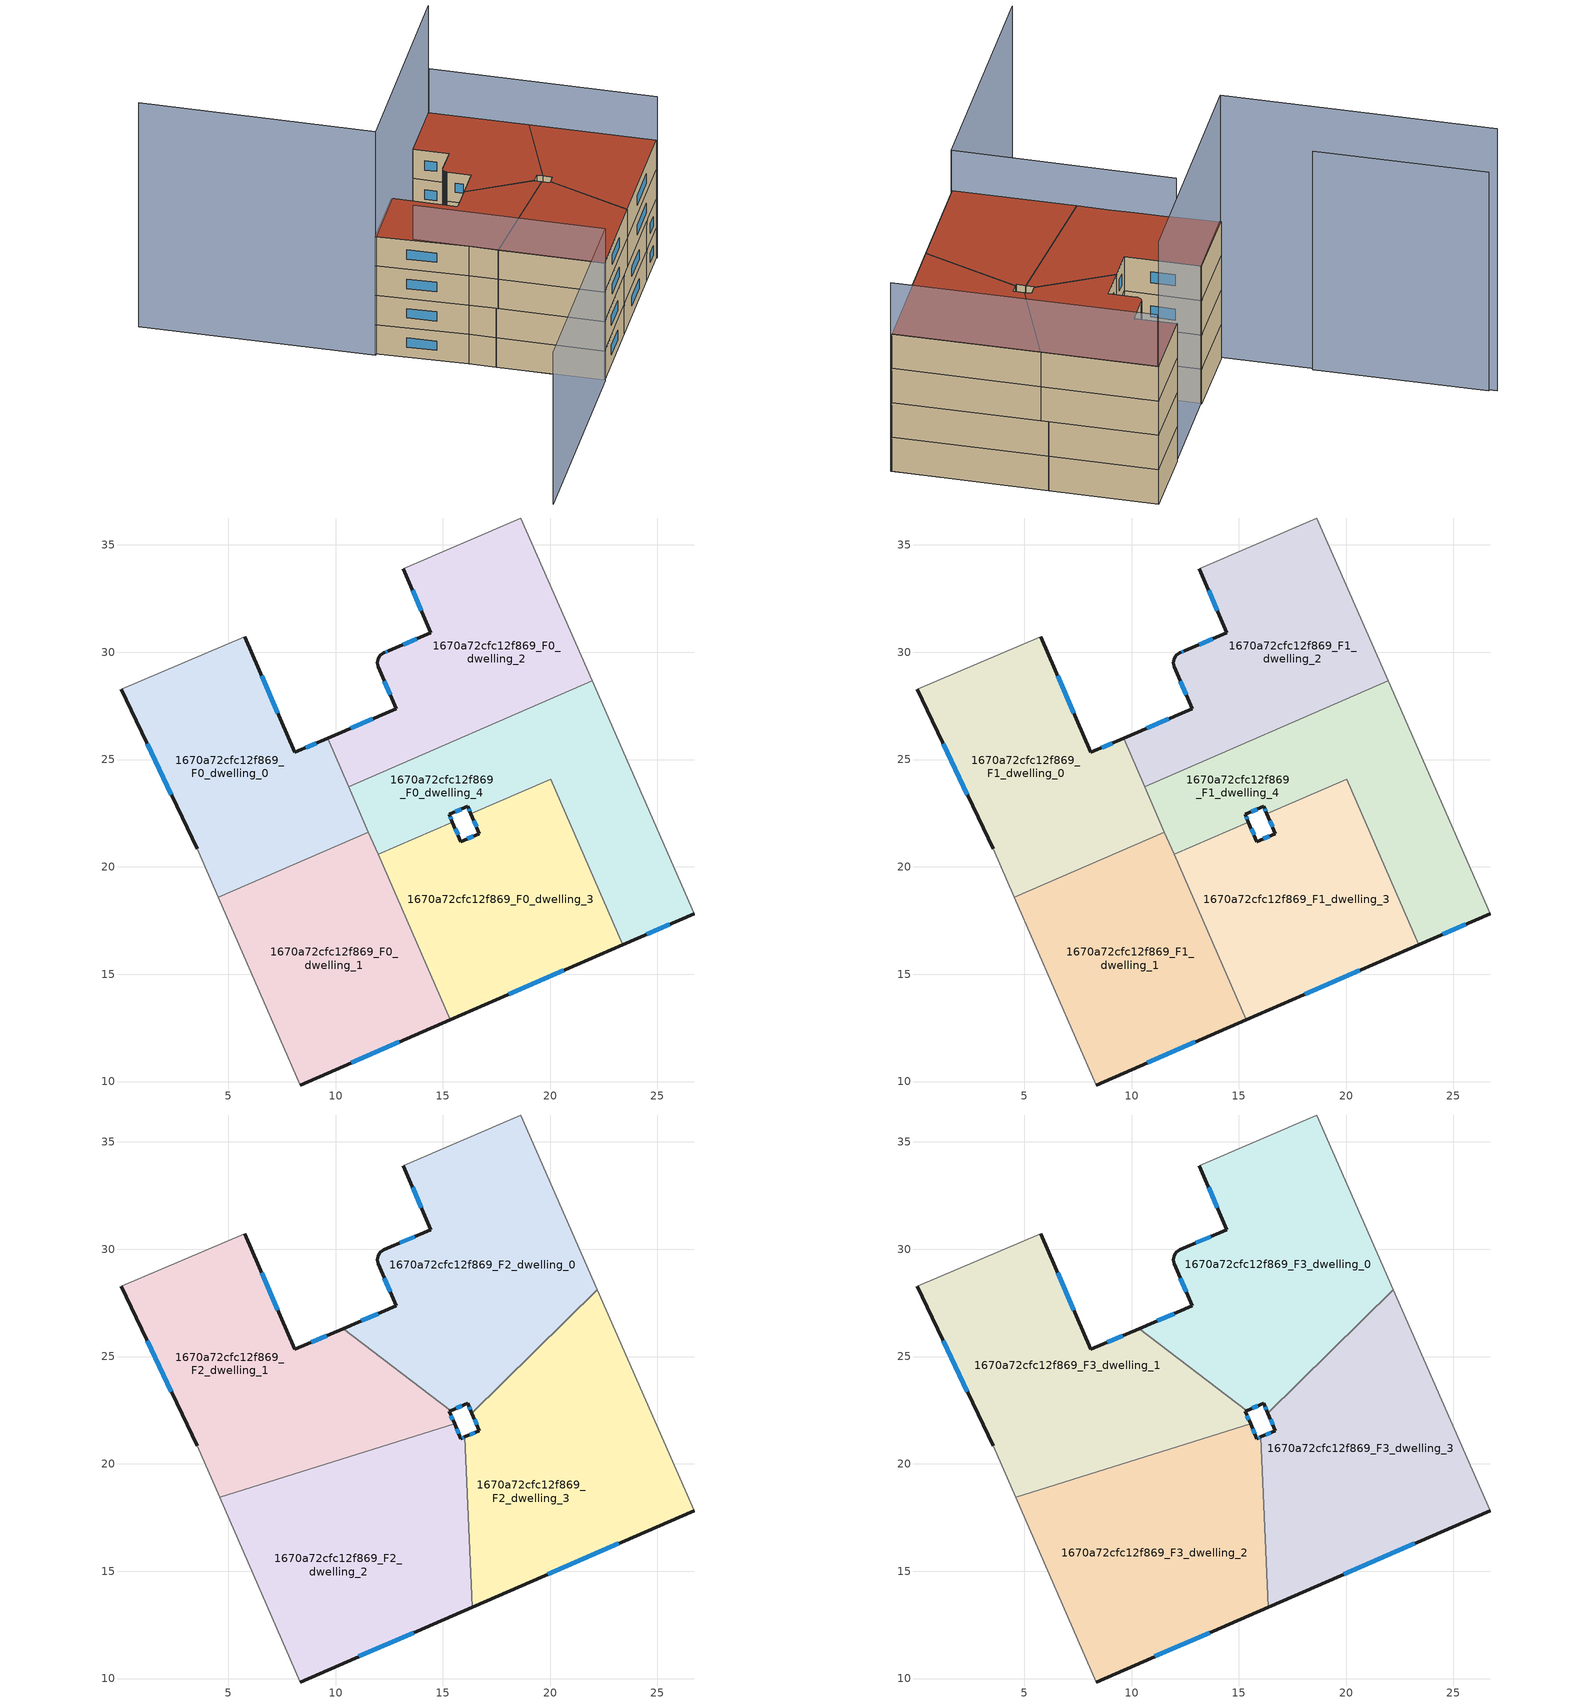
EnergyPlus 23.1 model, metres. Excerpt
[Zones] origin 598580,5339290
1670a72cfc12f869_F0_dwelling_0
 floor ground (EU_floor_Construction): 9.63,25.99 11.53,21.62 4.54,18.58 3.56,20.83 0.02,28.27 5.78,30.73 8.09,25.33 z0
 wall outside (EU_wall_Construction): 0.02,28.27 3.56,20.83 / 9.63,25.99 8.09,25.33 5.78,30.73 z0:3
 wall to 1670a72cfc12f869_F0_dwelling_1 (EU_wall_Construction): 4.54,18.58 11.53,21.62 z0:3
 wall adiabatic (EU_wall_Construction): 3.56,20.83 4.54,18.58 / 5.78,30.73 0.02,28.27 z0:3
 wall to 1670a72cfc12f869_F0_dwelling_2 (EU_wall_Construction): 10.61,23.74 9.63,25.99 z0:3
 wall to 1670a72cfc12f869_F0_dwelling_4 (EU_wall_Construction): 11.53,21.62 10.61,23.74 z0:3
 window (EU_Window_Construction): 1.23,25.74 2.36,23.36 / 7.3,27.17 6.56,28.89 / 9.11,25.77 8.61,25.55 z1.02:1.98
1670a72cfc12f869_F0_dwelling_1
 floor ground (EU_floor_Construction): 11.53,21.62 15.34,12.88 8.35,9.84 4.54,18.58 z0
 wall outside (EU_wall_Construction): 8.35,9.84 15.34,12.88 z0:3
 wall adiabatic (EU_wall_Construction): 4.54,18.58 8.35,9.84 z0:3
 wall to 1670a72cfc12f869_F0_dwelling_3 (EU_wall_Construction): 15.34,12.88 11.98,20.58 z0:3
 wall to 1670a72cfc12f869_F0_dwelling_4 (EU_wall_Construction): 11.98,20.58 11.53,21.62 z0:3
 window (EU_Window_Construction): 10.73,10.87 12.96,11.84 z1.02:1.98
1670a72cfc12f869_F0_dwelling_2
 floor ground (EU_floor_Construction): 18.63,36.25 21.95,28.67 10.61,23.74 9.63,25.99 12.82,27.36 11.99,29.32 11.96,29.41 11.95,29.51 11.96,29.61 11.98,29.7 12.03,29.79 12.09,29.86 12.17,29.92 12.25,29.97 12.48,30.07 14.44,30.91 13.15,33.9 z0
 wall outside (EU_wall_Construction): 13.15,33.9 14.44,30.91 12.48,30.07 12.25,29.97 12.17,29.92 12.09,29.86 12.03,29.79 11.98,29.7 11.96,29.61 11.95,29.51 11.96,29.41 11.99,29.32 12.82,27.36 9.63,25.99 z0:3
 wall adiabatic (EU_wall_Construction): 21.95,28.67 18.63,36.25 13.15,33.9 z0:3
 wall to 1670a72cfc12f869_F0_dwelling_4 (EU_wall_Construction): 10.61,23.74 21.95,28.67 z0:3
 window (EU_Window_Construction): 12.27,28.65 12.54,28.03 / 12.41,30.04 12.33,30.01 / 13.78,30.62 13.15,30.36 / 13.59,32.88 14,31.93 / 11.74,26.9 10.72,26.46 z1.02:1.98
1670a72cfc12f869_F0_dwelling_3
 floor ground (EU_floor_Construction): 20.02,24.08 23.37,16.37 15.34,12.88 11.98,20.58 15.45,22.09 15.84,21.18 16.7,21.55 16.31,22.46 z0
 wall outside (EU_wall_Construction): 16.31,22.46 16.7,21.55 15.84,21.18 15.45,22.09 / 15.34,12.88 23.37,16.37 z0:3
 wall to 1670a72cfc12f869_F0_dwelling_4 (EU_wall_Construction): 15.45,22.09 11.98,20.58 / 23.37,16.37 20.02,24.08 16.31,22.46 z0:3
 window (EU_Window_Construction): 15.71,21.49 15.58,21.78 / 16.41,21.42 16.14,21.3 / 16.44,22.15 16.57,21.86 / 18.07,14.07 20.64,15.18 z1.02:1.98
1670a72cfc12f869_F0_dwelling_4
 floor ground (EU_floor_Construction): 21.95,28.67 26.71,17.83 23.37,16.37 20.02,24.08 16.31,22.46 16.15,22.82 15.29,22.45 15.45,22.09 11.98,20.58 10.61,23.74 z0
 wall outside (EU_wall_Construction): 15.45,22.09 15.29,22.45 16.15,22.82 16.31,22.46 / 23.37,16.37 26.71,17.83 z0:3
 wall adiabatic (EU_wall_Construction): 26.71,17.83 21.95,28.67 z0:3
 window (EU_Window_Construction): 16.21,22.7 16.26,22.58 / 15.58,22.57 15.86,22.69 / 15.39,22.21 15.34,22.32 / 24.51,16.87 25.57,17.33 z1.02:1.98
1670a72cfc12f869_F1_dwelling_0
 floor to 1670a72cfc12f869_F0_dwelling_0 (EU_floor_Construction): 9.63,25.99 11.53,21.62 4.54,18.58 3.56,20.83 0.02,28.27 5.78,30.73 8.09,25.33 z3
 wall outside (EU_wall_Construction): 0.02,28.27 3.56,20.83 / 9.63,25.99 8.09,25.33 5.78,30.73 z3:6
 wall to 1670a72cfc12f869_F1_dwelling_1 (EU_wall_Construction): 4.54,18.58 11.53,21.62 z3:6
 wall adiabatic (EU_wall_Construction): 3.56,20.83 4.54,18.58 / 5.78,30.73 0.02,28.27 z3:6
 wall to 1670a72cfc12f869_F1_dwelling_2 (EU_wall_Construction): 10.61,23.74 9.63,25.99 z3:6
 wall to 1670a72cfc12f869_F1_dwelling_4 (EU_wall_Construction): 11.53,21.62 10.61,23.74 z3:6
 window (EU_Window_Construction): 1.23,25.74 2.36,23.36 / 7.3,27.17 6.56,28.89 / 9.11,25.77 8.61,25.55 z4.02:4.98
1670a72cfc12f869_F1_dwelling_1
 floor to 1670a72cfc12f869_F0_dwelling_1 (EU_floor_Construction): 11.53,21.62 15.34,12.88 8.35,9.84 4.54,18.58 z3
 wall outside (EU_wall_Construction): 8.35,9.84 15.34,12.88 z3:6
 wall adiabatic (EU_wall_Construction): 4.54,18.58 8.35,9.84 z3:6
 wall to 1670a72cfc12f869_F1_dwelling_3 (EU_wall_Construction): 15.34,12.88 11.98,20.58 z3:6
 wall to 1670a72cfc12f869_F1_dwelling_4 (EU_wall_Construction): 11.98,20.58 11.53,21.62 z3:6
 window (EU_Window_Construction): 10.73,10.87 12.96,11.84 z4.02:4.98
1670a72cfc12f869_F1_dwelling_2
 floor to 1670a72cfc12f869_F0_dwelling_2 (EU_floor_Construction): 18.63,36.25 21.95,28.67 10.61,23.74 9.63,25.99 12.82,27.36 11.99,29.32 11.96,29.41 11.95,29.51 11.96,29.61 11.98,29.7 12.03,29.79 12.09,29.86 12.17,29.92 12.25,29.97 12.48,30.07 14.44,30.91 13.15,33.9 z3
 wall outside (EU_wall_Construction): 13.15,33.9 14.44,30.91 12.48,30.07 12.25,29.97 12.17,29.92 12.09,29.86 12.03,29.79 11.98,29.7 11.96,29.61 11.95,29.51 11.96,29.41 11.99,29.32 12.82,27.36 9.63,25.99 z3:6
 wall adiabatic (EU_wall_Construction): 21.95,28.67 18.63,36.25 13.15,33.9 z3:6
 wall to 1670a72cfc12f869_F1_dwelling_4 (EU_wall_Construction): 10.61,23.74 21.95,28.67 z3:6
 window (EU_Window_Construction): 12.27,28.65 12.54,28.03 / 12.41,30.04 12.33,30.01 / 13.78,30.62 13.15,30.36 / 13.59,32.88 14,31.93 / 11.74,26.9 10.72,26.46 z4.02:4.98
1670a72cfc12f869_F1_dwelling_3
 floor to 1670a72cfc12f869_F0_dwelling_3 (EU_floor_Construction): 20.02,24.08 23.37,16.37 15.34,12.88 11.98,20.58 15.45,22.09 15.84,21.18 16.7,21.55 16.31,22.46 z3
 wall outside (EU_wall_Construction): 16.31,22.46 16.7,21.55 15.84,21.18 15.45,22.09 / 15.34,12.88 23.37,16.37 z3:6
 wall to 1670a72cfc12f869_F1_dwelling_4 (EU_wall_Construction): 15.45,22.09 11.98,20.58 / 23.37,16.37 20.02,24.08 16.31,22.46 z3:6
 window (EU_Window_Construction): 15.71,21.49 15.58,21.78 / 16.41,21.42 16.14,21.3 / 16.44,22.15 16.57,21.86 / 18.07,14.07 20.64,15.18 z4.02:4.98
1670a72cfc12f869_F1_dwelling_4
 floor to 1670a72cfc12f869_F0_dwelling_4 (EU_floor_Construction): 21.95,28.67 26.71,17.83 23.37,16.37 20.02,24.08 16.31,22.46 16.15,22.82 15.29,22.45 15.45,22.09 11.98,20.58 10.61,23.74 z3
 wall outside (EU_wall_Construction): 15.45,22.09 15.29,22.45 16.15,22.82 16.31,22.46 / 23.37,16.37 26.71,17.83 z3:6
 wall adiabatic (EU_wall_Construction): 26.71,17.83 21.95,28.67 z3:6
 window (EU_Window_Construction): 16.21,22.7 16.26,22.58 / 15.58,22.57 15.86,22.69 / 15.39,22.21 15.34,22.32 / 24.51,16.87 25.57,17.33 z4.02:4.98
 ceiling adiabatic (EU_roof_Construction): 16.59,22.59 22.2,28.11 21.95,28.67 12.59,24.6 15.37,22.48 15.29,22.45 16.15,22.82 16.31,22.46 z6
1670a72cfc12f869_F2_dwelling_0
 floor to 1670a72cfc12f869_F1_dwelling_2 (EU_floor_Construction): 18.63,36.25 21.95,28.67 12.59,24.6 10.36,26.3 12.82,27.36 11.99,29.32 11.96,29.41 11.95,29.51 11.96,29.61 11.98,29.7 12.03,29.79 12.09,29.86 12.17,29.92 12.25,29.97 12.48,30.07 14.44,30.91 13.15,33.9 z6
 floor to 1670a72cfc12f869_F1_dwelling_3 (EU_floor_Construction): 16.59,22.59 16.36,22.35 16.31,22.46 z6
 floor adiabatic (EU_floor_Construction): 21.95,28.67 22.2,28.11 16.59,22.59 16.31,22.46 16.15,22.82 15.37,22.48 12.59,24.6 z6
 wall outside (EU_wall_Construction): 13.15,33.9 14.44,30.91 12.25,29.97 12.17,29.92 12.09,29.86 12.03,29.79 11.98,29.7 11.96,29.61 11.95,29.51 11.96,29.41 11.99,29.32 12.82,27.36 10.36,26.3 / 15.37,22.48 16.15,22.82 16.36,22.35 z6:9
 wall adiabatic (EU_wall_Construction): 22.2,28.11 18.63,36.25 13.15,33.9 z6:9
 wall to 1670a72cfc12f869_F2_dwelling_3 (EU_wall_Construction): 16.36,22.35 22.2,28.11 z6:9
 wall to 1670a72cfc12f869_F2_dwelling_1 (EU_wall_Construction): 10.36,26.3 15.37,22.48 z6:9
 window (EU_Window_Construction): 13.7,30.59 13,30.29 / 13.59,32.88 14,31.93 / 16.22,22.66 16.29,22.51 / 15.63,22.6 15.89,22.7 / 11.99,27 11.2,26.66 / 12.27,28.65 12.54,28.03 z7.02:7.98
1670a72cfc12f869_F2_dwelling_1
 floor to 1670a72cfc12f869_F1_dwelling_0 (EU_floor_Construction): 9.63,25.99 11.53,21.62 4.54,18.58 3.56,20.83 0.02,28.27 5.78,30.73 8.09,25.33 z6
 floor to 1670a72cfc12f869_F1_dwelling_1 (EU_floor_Construction): 11.53,21.62 11.92,20.72 4.6,18.43 4.54,18.58 z6
 floor to 1670a72cfc12f869_F1_dwelling_2 (EU_floor_Construction): 12.59,24.6 10.61,23.74 9.63,25.99 10.36,26.3 z6
 floor to 1670a72cfc12f869_F1_dwelling_3 (EU_floor_Construction): 15.45,22.09 15.55,21.86 13.31,21.16 z6
 floor to 1670a72cfc12f869_F1_dwelling_4 (EU_floor_Construction): 15.37,22.48 15.29,22.45 15.45,22.09 13.31,21.16 11.92,20.72 10.61,23.74 12.59,24.6 z6
 wall outside (EU_wall_Construction): 10.36,26.3 8.09,25.33 5.78,30.73 / 15.55,21.86 15.29,22.45 15.37,22.48 / 0.02,28.27 3.56,20.83 z6:9
 wall to 1670a72cfc12f869_F2_dwelling_2 (EU_wall_Construction): 4.6,18.43 15.55,21.86 z6:9
 wall adiabatic (EU_wall_Construction): 3.56,20.83 4.6,18.43 / 5.78,30.73 0.02,28.27 z6:9
 window (EU_Window_Construction): 7.3,27.17 6.56,28.89 / 9.59,25.97 8.86,25.66 / 15.46,22.06 15.38,22.25 / 1.23,25.74 2.36,23.36 z7.02:7.98
1670a72cfc12f869_F2_dwelling_2
 floor to 1670a72cfc12f869_F1_dwelling_1 (EU_floor_Construction): 11.92,20.72 15.34,12.88 8.35,9.84 4.6,18.43 z6
 floor to 1670a72cfc12f869_F1_dwelling_3 (EU_floor_Construction): 16.03,21.26 16.38,13.33 15.34,12.88 11.98,20.58 13.31,21.16 15.55,21.86 15.84,21.18 z6
 floor to 1670a72cfc12f869_F1_dwelling_4 (EU_floor_Construction): 13.31,21.16 11.98,20.58 11.92,20.72 z6
 wall outside (EU_wall_Construction): 16.03,21.26 15.84,21.18 15.55,21.86 / 8.35,9.84 16.38,13.33 z6:9
 wall to 1670a72cfc12f869_F2_dwelling_3 (EU_wall_Construction): 16.38,13.33 16.03,21.26 z6:9
 wall adiabatic (EU_wall_Construction): 4.6,18.43 8.35,9.84 z6:9
 window (EU_Window_Construction): 15.74,21.41 15.65,21.63 / 15.97,21.23 15.91,21.2 / 11.08,11.03 13.65,12.14 z7.02:7.98
1670a72cfc12f869_F2_dwelling_3
 floor to 1670a72cfc12f869_F1_dwelling_3 (EU_floor_Construction): 20.02,24.08 23.37,16.37 16.38,13.33 16.03,21.26 16.7,21.55 16.36,22.35 16.59,22.59 z6
 floor to 1670a72cfc12f869_F1_dwelling_4 (EU_floor_Construction): 22.2,28.11 26.71,17.83 23.37,16.37 20.02,24.08 16.59,22.59 z6
 wall outside (EU_wall_Construction): 16.36,22.35 16.7,21.55 16.03,21.26 / 16.38,13.33 26.71,17.83 z6:9
 wall adiabatic (EU_wall_Construction): 26.71,17.83 22.2,28.11 z6:9
 window (EU_Window_Construction): 16.48,21.45 16.26,21.36 / 16.48,22.08 16.59,21.82 / 19.89,14.86 23.19,16.3 z7.02:7.98
1670a72cfc12f869_F3_dwelling_0
 floor to 1670a72cfc12f869_F2_dwelling_0 (EU_floor_Construction): 18.63,36.25 22.2,28.11 16.36,22.35 16.15,22.82 15.37,22.48 10.36,26.3 12.82,27.36 11.99,29.32 11.96,29.41 11.95,29.51 11.96,29.61 11.98,29.7 12.03,29.79 12.09,29.86 12.17,29.92 12.25,29.97 14.44,30.91 13.15,33.9 z9
 wall outside (EU_wall_Construction): 13.15,33.9 14.44,30.91 12.25,29.97 12.17,29.92 12.09,29.86 12.03,29.79 11.98,29.7 11.96,29.61 11.95,29.51 11.96,29.41 11.99,29.32 12.82,27.36 10.36,26.3 / 15.37,22.48 16.15,22.82 16.36,22.35 z9:12
 wall adiabatic (EU_wall_Construction): 22.2,28.11 18.63,36.25 13.15,33.9 z9:12
 wall to 1670a72cfc12f869_F3_dwelling_3 (EU_wall_Construction): 16.36,22.35 22.2,28.11 z9:12
 wall to 1670a72cfc12f869_F3_dwelling_1 (EU_wall_Construction): 10.36,26.3 15.37,22.48 z9:12
 window (EU_Window_Construction): 13.7,30.59 13,30.29 / 13.59,32.88 14,31.93 / 16.22,22.66 16.29,22.51 / 15.63,22.6 15.89,22.7 / 11.99,27 11.2,26.66 / 12.27,28.65 12.54,28.03 z10.02:10.98
 roof outside (EU_roof_Construction): 22.2,28.11 18.63,36.25 13.15,33.9 14.44,30.91 12.25,29.97 12.17,29.92 12.09,29.86 12.03,29.79 11.98,29.7 11.96,29.61 11.95,29.51 11.96,29.41 11.99,29.32 12.82,27.36 10.36,26.3 15.37,22.48 16.15,22.82 16.36,22.35 z12
1670a72cfc12f869_F3_dwelling_1
 floor to 1670a72cfc12f869_F2_dwelling_1 (EU_floor_Construction): 10.36,26.3 15.37,22.48 15.29,22.45 15.55,21.86 4.6,18.43 3.56,20.83 0.02,28.27 5.78,30.73 8.09,25.33 z9
 wall outside (EU_wall_Construction): 10.36,26.3 8.09,25.33 5.78,30.73 / 15.55,21.86 15.29,22.45 15.37,22.48 / 0.02,28.27 3.56,20.83 z9:12
 wall to 1670a72cfc12f869_F3_dwelling_2 (EU_wall_Construction): 4.6,18.43 15.55,21.86 z9:12
 wall adiabatic (EU_wall_Construction): 3.56,20.83 4.6,18.43 / 5.78,30.73 0.02,28.27 z9:12
 window (EU_Window_Construction): 7.3,27.17 6.56,28.89 / 9.59,25.97 8.86,25.66 / 15.46,22.06 15.38,22.25 / 1.23,25.74 2.36,23.36 z10.02:10.98
 roof outside (EU_roof_Construction): 15.55,21.86 15.29,22.45 15.37,22.48 10.36,26.3 8.09,25.33 5.78,30.73 0.02,28.27 3.56,20.83 4.6,18.43 z12
1670a72cfc12f869_F3_dwelling_2
 floor to 1670a72cfc12f869_F2_dwelling_2 (EU_floor_Construction): 16.03,21.26 16.38,13.33 8.35,9.84 4.6,18.43 15.55,21.86 15.84,21.18 z9
 wall outside (EU_wall_Construction): 16.03,21.26 15.84,21.18 15.55,21.86 / 8.35,9.84 16.38,13.33 z9:12
 wall to 1670a72cfc12f869_F3_dwelling_3 (EU_wall_Construction): 16.38,13.33 16.03,21.26 z9:12
 wall adiabatic (EU_wall_Construction): 4.6,18.43 8.35,9.84 z9:12
 window (EU_Window_Construction): 15.74,21.41 15.65,21.63 / 15.97,21.23 15.91,21.2 / 11.08,11.03 13.65,12.14 z10.02:10.98
 roof outside (EU_roof_Construction): 16.38,13.33 16.03,21.26 15.84,21.18 15.55,21.86 4.6,18.43 8.35,9.84 z12
1670a72cfc12f869_F3_dwelling_3
 floor to 1670a72cfc12f869_F2_dwelling_3 (EU_floor_Construction): 22.2,28.11 26.71,17.83 16.38,13.33 16.03,21.26 16.7,21.55 16.36,22.35 z9
 wall outside (EU_wall_Construction): 16.36,22.35 16.7,21.55 16.03,21.26 / 16.38,13.33 26.71,17.83 z9:12
 wall adiabatic (EU_wall_Construction): 26.71,17.83 22.2,28.11 z9:12
 window (EU_Window_Construction): 16.48,21.45 16.26,21.36 / 16.48,22.08 16.59,21.82 / 19.89,14.86 23.19,16.3 z10.02:10.98
 roof outside (EU_roof_Construction): 26.71,17.83 22.2,28.11 16.36,22.35 16.7,21.55 16.03,21.26 16.38,13.33 z12
shading: 1.61,25.31 8.38,9.77 / 8.38,9.77 -10.08,1.72 z0:15.5; 26.73,17.77 18.67,36.15 z0:16.5; -8.14,46.65 -2.8,34.52 z0:19.1; 18.63,36.25 -0.13,28.04 / -0.13,28.04 -8.5,47.16 z0:22.9
[Building]
EU S2 Campaign: North Axis=0; Terrain=City; Solar Distribution=FullExterior
[Site:Location]
Vienna: Latitude=48; Longitude=16.5; Time Zone=1; Elevation=183
[SizingPeriod:WeatherFileDays]
AnnualSizingPeriod: Begin Month=1; Begin Day of Month=1; End Month=12; End Day of Month=31; Day of Week for Start Day=Monday; Use Weather File Daylight Saving Period=No; Use Weather File Rain and Snow Indicators=No
[MATERIAL]
EU_InternalMass_Material: Roughness=MediumRough; Thickness=0.1; Conductivity=1; Density=1800; Specific Heat=900; Thermal Absorptance=0.9; Solar Absorptance=0.7; Visible Absorptance=0.7
[MATERIAL:NOMASS] Roughness=MediumRough; Thermal Absorptance=0.9; Solar Absorptance=0.7; Visible Absorptance=0.7
Name | Thermal Resistance
EU_wall_NoMass | 0.942466
EU_roof_NoMass | 0.551687
EU_floor_NoMass | 0.66527
[WINDOWMATERIAL:SIMPLEGLAZINGSYSTEM]
EU_Window_SimpleGlazing: UFactor=2.03367; Solar Heat Gain Coefficient=0.65; Visible Transmittance=0.65
[CONSTRUCTION]
EU_wall_Construction: EU_wall_NoMass
EU_roof_Construction: EU_roof_NoMass
EU_floor_Construction: EU_floor_NoMass
EU_Window_Construction: EU_Window_SimpleGlazing
EU_InternalMass_Construction: EU_InternalMass_Material
[ZONE] Type=1; Multiplier=1; Ceiling Height=autocalculate; Floor Area=autocalculate; Part of Total Floor Area=Yes
Name | Volume
1670a72cfc12f869_F0_dwelling_0; 1670a72cfc12f869_F1_dwelling_0; 1670a72cfc12f869_F0_dwelling_2; 1670a72cfc12f869_F1_dwelling_2 | 218.079
1670a72cfc12f869_F2_dwelling_0; 1670a72cfc12f869_F3_dwelling_0 | 270.675
1670a72cfc12f869_F0_dwelling_1; 1670a72cfc12f869_F1_dwelling_1 | 218.068
1670a72cfc12f869_F2_dwelling_1; 1670a72cfc12f869_F3_dwelling_1 | 274.49
1670a72cfc12f869_F2_dwelling_2; 1670a72cfc12f869_F3_dwelling_2 | 272.574
1670a72cfc12f869_F0_dwelling_3; 1670a72cfc12f869_F1_dwelling_3 | 218.061
1670a72cfc12f869_F2_dwelling_3; 1670a72cfc12f869_F3_dwelling_3 | 272.577
1670a72cfc12f869_F0_dwelling_4; 1670a72cfc12f869_F1_dwelling_4 | 218.052
[INTERNALMASS] Construction=EU_InternalMass_Construction
Name | Zone or ZoneList | Surface Area
1670a72cfc12f869_F0_dwelling_0_EU_InternalMass | 1670a72cfc12f869_F0_dwelling_0 | 72.6932
1670a72cfc12f869_F0_dwelling_1_EU_InternalMass | 1670a72cfc12f869_F0_dwelling_1 | 72.6874
1670a72cfc12f869_F0_dwelling_2_EU_InternalMass | 1670a72cfc12f869_F0_dwelling_2 | 72.6928
1670a72cfc12f869_F0_dwelling_3_EU_InternalMass | 1670a72cfc12f869_F0_dwelling_3 | 72.6844
1670a72cfc12f869_F0_dwelling_4_EU_InternalMass | 1670a72cfc12f869_F0_dwelling_4 | 72.684
1670a72cfc12f869_F1_dwelling_0_EU_InternalMass | 1670a72cfc12f869_F1_dwelling_0 | 72.6932
1670a72cfc12f869_F1_dwelling_1_EU_InternalMass | 1670a72cfc12f869_F1_dwelling_1 | 72.6874
1670a72cfc12f869_F1_dwelling_2_EU_InternalMass | 1670a72cfc12f869_F1_dwelling_2 | 72.6928
1670a72cfc12f869_F1_dwelling_3_EU_InternalMass | 1670a72cfc12f869_F1_dwelling_3 | 72.6844
1670a72cfc12f869_F1_dwelling_4_EU_InternalMass | 1670a72cfc12f869_F1_dwelling_4 | 72.684
1670a72cfc12f869_F2_dwelling_0_EU_InternalMass | 1670a72cfc12f869_F2_dwelling_0 | 90.2251
1670a72cfc12f869_F2_dwelling_1_EU_InternalMass | 1670a72cfc12f869_F2_dwelling_1 | 91.4969
1670a72cfc12f869_F2_dwelling_2_EU_InternalMass | 1670a72cfc12f869_F2_dwelling_2 | 90.8581
1670a72cfc12f869_F2_dwelling_3_EU_InternalMass | 1670a72cfc12f869_F2_dwelling_3 | 90.8584
1670a72cfc12f869_F3_dwelling_0_EU_InternalMass | 1670a72cfc12f869_F3_dwelling_0 | 90.2251
1670a72cfc12f869_F3_dwelling_1_EU_InternalMass | 1670a72cfc12f869_F3_dwelling_1 | 91.4969
1670a72cfc12f869_F3_dwelling_2_EU_InternalMass | 1670a72cfc12f869_F3_dwelling_2 | 90.8581
1670a72cfc12f869_F3_dwelling_3_EU_InternalMass | 1670a72cfc12f869_F3_dwelling_3 | 90.8584
[OTHEREQUIPMENT] Fuel Type=Electricity; Design Level Calculation Method=Watts/Area; Power per Zone Floor Area=1; Fraction Latent=0; Fraction Radiant=0; Fraction Lost=0; Carbon Dioxide Generation Rate=0; EndUse Subcategory=EU_Step8_InternalGains
Name | Zone or ZoneList or Space or SpaceList | Schedule
EU_Step8_InternalGain_1670a72cfc12f869_F0_dwelling_0_f000 | 1670a72cfc12f869_F0_dwelling_0 | EU_Step8_GainSchedule_1670a72cfc12f869_F0_dwelling_0_f000
EU_Step8_InternalGain_1670a72cfc12f869_F0_dwelling_1_f000 | 1670a72cfc12f869_F0_dwelling_1 | EU_Step8_GainSchedule_1670a72cfc12f869_F0_dwelling_1_f000
EU_Step8_InternalGain_1670a72cfc12f869_F0_dwelling_2_f000 | 1670a72cfc12f869_F0_dwelling_2 | EU_Step8_GainSchedule_1670a72cfc12f869_F0_dwelling_2_f000
EU_Step8_InternalGain_1670a72cfc12f869_F0_dwelling_3_f000 | 1670a72cfc12f869_F0_dwelling_3 | EU_Step8_GainSchedule_1670a72cfc12f869_F0_dwelling_3_f000
EU_Step8_InternalGain_1670a72cfc12f869_F0_dwelling_4_f000 | 1670a72cfc12f869_F0_dwelling_4 | EU_Step8_GainSchedule_1670a72cfc12f869_F0_dwelling_4_f000
EU_Step8_InternalGain_1670a72cfc12f869_F1_dwelling_0_f000 | 1670a72cfc12f869_F1_dwelling_0 | EU_Step8_GainSchedule_1670a72cfc12f869_F1_dwelling_0_f000
EU_Step8_InternalGain_1670a72cfc12f869_F1_dwelling_1_f000 | 1670a72cfc12f869_F1_dwelling_1 | EU_Step8_GainSchedule_1670a72cfc12f869_F1_dwelling_1_f000
EU_Step8_InternalGain_1670a72cfc12f869_F1_dwelling_2_f000 | 1670a72cfc12f869_F1_dwelling_2 | EU_Step8_GainSchedule_1670a72cfc12f869_F1_dwelling_2_f000
EU_Step8_InternalGain_1670a72cfc12f869_F1_dwelling_3_f000 | 1670a72cfc12f869_F1_dwelling_3 | EU_Step8_GainSchedule_1670a72cfc12f869_F1_dwelling_3_f000
EU_Step8_InternalGain_1670a72cfc12f869_F1_dwelling_4_f000 | 1670a72cfc12f869_F1_dwelling_4 | EU_Step8_GainSchedule_1670a72cfc12f869_F1_dwelling_4_f000
EU_Step8_InternalGain_1670a72cfc12f869_F2_dwelling_0_f000 | 1670a72cfc12f869_F2_dwelling_0 | EU_Step8_GainSchedule_1670a72cfc12f869_F2_dwelling_0_f000
EU_Step8_InternalGain_1670a72cfc12f869_F2_dwelling_1_f000 | 1670a72cfc12f869_F2_dwelling_1 | EU_Step8_GainSchedule_1670a72cfc12f869_F2_dwelling_1_f000
EU_Step8_InternalGain_1670a72cfc12f869_F2_dwelling_2_f000 | 1670a72cfc12f869_F2_dwelling_2 | EU_Step8_GainSchedule_1670a72cfc12f869_F2_dwelling_2_f000
EU_Step8_InternalGain_1670a72cfc12f869_F2_dwelling_3_f000 | 1670a72cfc12f869_F2_dwelling_3 | EU_Step8_GainSchedule_1670a72cfc12f869_F2_dwelling_3_f000
EU_Step8_InternalGain_1670a72cfc12f869_F3_dwelling_0_f000 | 1670a72cfc12f869_F3_dwelling_0 | EU_Step8_GainSchedule_1670a72cfc12f869_F3_dwelling_0_f000
EU_Step8_InternalGain_1670a72cfc12f869_F3_dwelling_1_f000 | 1670a72cfc12f869_F3_dwelling_1 | EU_Step8_GainSchedule_1670a72cfc12f869_F3_dwelling_1_f000
EU_Step8_InternalGain_1670a72cfc12f869_F3_dwelling_2_f000 | 1670a72cfc12f869_F3_dwelling_2 | EU_Step8_GainSchedule_1670a72cfc12f869_F3_dwelling_2_f000
EU_Step8_InternalGain_1670a72cfc12f869_F3_dwelling_3_f000 | 1670a72cfc12f869_F3_dwelling_3 | EU_Step8_GainSchedule_1670a72cfc12f869_F3_dwelling_3_f000
[ZONEVENTILATION:DESIGNFLOWRATE] Schedule=EU_AlwaysOn; Design Flow Rate Calculation Method=AirChanges/Hour; Air Changes per Hour=0.530523; Ventilation Type=Natural; Fan Pressure Rise=0; Fan Total Efficiency=1; Constant Term Coefficient=1; Temperature Term Coefficient=0; Velocity Term Coefficient=0; Velocity Squared Term Coefficient=0; Minimum Indoor Temperature=-100; Maximum Indoor Temperature=100; Delta Temperature=-100; Minimum Outdoor Temperature=-100; Maximum Outdoor Temperature=100; Maximum Wind Speed=40
Name | Zone or ZoneList or Space or SpaceList
EU_ConstantAir_1670a72cfc12f869_F0_dwelling_0 | 1670a72cfc12f869_F0_dwelling_0
EU_ConstantAir_1670a72cfc12f869_F0_dwelling_1 | 1670a72cfc12f869_F0_dwelling_1
EU_ConstantAir_1670a72cfc12f869_F0_dwelling_2 | 1670a72cfc12f869_F0_dwelling_2
EU_ConstantAir_1670a72cfc12f869_F0_dwelling_3 | 1670a72cfc12f869_F0_dwelling_3
EU_ConstantAir_1670a72cfc12f869_F0_dwelling_4 | 1670a72cfc12f869_F0_dwelling_4
EU_ConstantAir_1670a72cfc12f869_F1_dwelling_0 | 1670a72cfc12f869_F1_dwelling_0
EU_ConstantAir_1670a72cfc12f869_F1_dwelling_1 | 1670a72cfc12f869_F1_dwelling_1
EU_ConstantAir_1670a72cfc12f869_F1_dwelling_2 | 1670a72cfc12f869_F1_dwelling_2
EU_ConstantAir_1670a72cfc12f869_F1_dwelling_3 | 1670a72cfc12f869_F1_dwelling_3
EU_ConstantAir_1670a72cfc12f869_F1_dwelling_4 | 1670a72cfc12f869_F1_dwelling_4
EU_ConstantAir_1670a72cfc12f869_F2_dwelling_0 | 1670a72cfc12f869_F2_dwelling_0
EU_ConstantAir_1670a72cfc12f869_F2_dwelling_1 | 1670a72cfc12f869_F2_dwelling_1
EU_ConstantAir_1670a72cfc12f869_F2_dwelling_2 | 1670a72cfc12f869_F2_dwelling_2
EU_ConstantAir_1670a72cfc12f869_F2_dwelling_3 | 1670a72cfc12f869_F2_dwelling_3
EU_ConstantAir_1670a72cfc12f869_F3_dwelling_0 | 1670a72cfc12f869_F3_dwelling_0
EU_ConstantAir_1670a72cfc12f869_F3_dwelling_1 | 1670a72cfc12f869_F3_dwelling_1
EU_ConstantAir_1670a72cfc12f869_F3_dwelling_2 | 1670a72cfc12f869_F3_dwelling_2
EU_ConstantAir_1670a72cfc12f869_F3_dwelling_3 | 1670a72cfc12f869_F3_dwelling_3
[HVACTEMPLATE:THERMOSTAT] Constant Heating Setpoint=20; Constant Cooling Setpoint=50
EU_HeatOnly_1670a72cfc12f869_F0_dwelling_0; EU_HeatOnly_1670a72cfc12f869_F0_dwelling_1; EU_HeatOnly_1670a72cfc12f869_F0_dwelling_2; EU_HeatOnly_1670a72cfc12f869_F0_dwelling_3; EU_HeatOnly_1670a72cfc12f869_F0_dwelling_4; EU_HeatOnly_1670a72cfc12f869_F1_dwelling_0; EU_HeatOnly_1670a72cfc12f869_F1_dwelling_1; EU_HeatOnly_1670a72cfc12f869_F1_dwelling_2; EU_HeatOnly_1670a72cfc12f869_F1_dwelling_3; EU_HeatOnly_1670a72cfc12f869_F1_dwelling_4; EU_HeatOnly_1670a72cfc12f869_F2_dwelling_0; EU_HeatOnly_1670a72cfc12f869_F2_dwelling_1; EU_HeatOnly_1670a72cfc12f869_F2_dwelling_2; EU_HeatOnly_1670a72cfc12f869_F2_dwelling_3; EU_HeatOnly_1670a72cfc12f869_F3_dwelling_0; EU_HeatOnly_1670a72cfc12f869_F3_dwelling_1; EU_HeatOnly_1670a72cfc12f869_F3_dwelling_2; EU_HeatOnly_1670a72cfc12f869_F3_dwelling_3
[HVACTEMPLATE:ZONE:IDEALLOADSAIRSYSTEM] System Availability Schedule=EU_AlwaysOn; Maximum Heating Supply Air Temperature=50; Minimum Cooling Supply Air Temperature=13; Maximum Heating Supply Air Humidity Ratio=0.0156; Minimum Cooling Supply Air Humidity Ratio=0.0077; Heating Limit=NoLimit; Cooling Limit=NoLimit; Heating Availability Schedule=EU_AlwaysOn; Cooling Availability Schedule=EU_CoolingOff; Dehumidification Control Type=ConstantSensibleHeatRatio; Cooling Sensible Heat Ratio=0.7; Dehumidification Setpoint=60; Humidification Control Type=None; Humidification Setpoint=30; Outdoor Air Method=None; Outdoor Air Flow Rate per Person=0.00944; Outdoor Air Flow Rate per Zone Floor Area=0; Outdoor Air Flow Rate per Zone=0; Demand Controlled Ventilation Type=None; Outdoor Air Economizer Type=NoEconomizer; Heat Recovery Type=None; Sensible Heat Recovery Effectiveness=0.7; Latent Heat Recovery Effectiveness=0.65
Name | Template Thermostat
1670a72cfc12f869_F0_dwelling_0 | EU_HeatOnly_1670a72cfc12f869_F0_dwelling_0
1670a72cfc12f869_F0_dwelling_1 | EU_HeatOnly_1670a72cfc12f869_F0_dwelling_1
1670a72cfc12f869_F0_dwelling_2 | EU_HeatOnly_1670a72cfc12f869_F0_dwelling_2
1670a72cfc12f869_F0_dwelling_3 | EU_HeatOnly_1670a72cfc12f869_F0_dwelling_3
1670a72cfc12f869_F0_dwelling_4 | EU_HeatOnly_1670a72cfc12f869_F0_dwelling_4
1670a72cfc12f869_F1_dwelling_0 | EU_HeatOnly_1670a72cfc12f869_F1_dwelling_0
1670a72cfc12f869_F1_dwelling_1 | EU_HeatOnly_1670a72cfc12f869_F1_dwelling_1
1670a72cfc12f869_F1_dwelling_2 | EU_HeatOnly_1670a72cfc12f869_F1_dwelling_2
1670a72cfc12f869_F1_dwelling_3 | EU_HeatOnly_1670a72cfc12f869_F1_dwelling_3
1670a72cfc12f869_F1_dwelling_4 | EU_HeatOnly_1670a72cfc12f869_F1_dwelling_4
1670a72cfc12f869_F2_dwelling_0 | EU_HeatOnly_1670a72cfc12f869_F2_dwelling_0
1670a72cfc12f869_F2_dwelling_1 | EU_HeatOnly_1670a72cfc12f869_F2_dwelling_1
1670a72cfc12f869_F2_dwelling_2 | EU_HeatOnly_1670a72cfc12f869_F2_dwelling_2
1670a72cfc12f869_F2_dwelling_3 | EU_HeatOnly_1670a72cfc12f869_F2_dwelling_3
1670a72cfc12f869_F3_dwelling_0 | EU_HeatOnly_1670a72cfc12f869_F3_dwelling_0
1670a72cfc12f869_F3_dwelling_1 | EU_HeatOnly_1670a72cfc12f869_F3_dwelling_1
1670a72cfc12f869_F3_dwelling_2 | EU_HeatOnly_1670a72cfc12f869_F3_dwelling_2
1670a72cfc12f869_F3_dwelling_3 | EU_HeatOnly_1670a72cfc12f869_F3_dwelling_3
[SIZING:ZONE] Zone Cooling Design Supply Air Temperature Input Method=SupplyAirTemperature; Zone Cooling Design Supply Air Temperature=13; Zone Heating Design Supply Air Temperature Input Method=SupplyAirTemperature; Zone Heating Design Supply Air Temperature=50; Zone Cooling Design Supply Air Humidity Ratio=0.008; Zone Heating Design Supply Air Humidity Ratio=0.008; Cooling Design Air Flow Method=DesignDay; Cooling Design Air Flow Rate=0; Cooling Minimum Air Flow per Zone Floor Area=0.000762; Cooling Minimum Air Flow=0; Cooling Minimum Air Flow Fraction=0.2; Heating Design Air Flow Method=DesignDay; Heating Design Air Flow Rate=0; Heating Maximum Air Flow per Zone Floor Area=0.002032; Heating Maximum Air Flow=0.141576; Heating Maximum Air Flow Fraction=0.3; Account for Dedicated Outdoor Air System=No; Dedicated Outdoor Air System Control Strategy=NeutralSupplyAir; Dedicated Outdoor Air Low Setpoint Temperature for Design=autosize; Dedicated Outdoor Air High Setpoint Temperature for Design=autosize; Zone Load Sizing Method=Sensible Load Only No Latent Load; Zone Latent Cooling Design Supply Air Humidity Ratio Input Method=HumidityRatioDifference; Zone Cooling Design Supply Air Humidity Ratio Difference=0.005; Zone Latent Heating Design Supply Air Humidity Ratio Input Method=HumidityRatioDifference; Zone Humidification Design Supply Air Humidity Ratio Difference=0.005
1670a72cfc12f869_F0_dwelling_0; 1670a72cfc12f869_F0_dwelling_1; 1670a72cfc12f869_F0_dwelling_2; 1670a72cfc12f869_F0_dwelling_3; 1670a72cfc12f869_F0_dwelling_4; 1670a72cfc12f869_F1_dwelling_0; 1670a72cfc12f869_F1_dwelling_1; 1670a72cfc12f869_F1_dwelling_2; 1670a72cfc12f869_F1_dwelling_3; 1670a72cfc12f869_F1_dwelling_4; 1670a72cfc12f869_F2_dwelling_0; 1670a72cfc12f869_F2_dwelling_1; 1670a72cfc12f869_F2_dwelling_2; 1670a72cfc12f869_F2_dwelling_3; 1670a72cfc12f869_F3_dwelling_0; 1670a72cfc12f869_F3_dwelling_1; 1670a72cfc12f869_F3_dwelling_2; 1670a72cfc12f869_F3_dwelling_3
[SCHEDULE:CONSTANT]
Name | Hourly Value
EU_AlwaysOn | 1
EU_CoolingOff | 0
[SCHEDULE:FILE] Column Number=1; Rows to Skip at Top=0; Number of Hours of Data=8760; Column Separator=Comma; Interpolate to Timestep=No; Minutes per Item=60; Adjust Schedule for Daylight Savings=Yes
Name | File
EU_Step8_GainSchedule_1670a72cfc12f869_F0_dwelling_0_f000 | ../../schedules/1670a72cfc12f869/1670a72cfc12f869_F0_dwelling_0_f000_gain.csv
EU_Step8_GainSchedule_1670a72cfc12f869_F0_dwelling_1_f000 | ../../schedules/1670a72cfc12f869/1670a72cfc12f869_F0_dwelling_1_f000_gain.csv
EU_Step8_GainSchedule_1670a72cfc12f869_F0_dwelling_2_f000 | ../../schedules/1670a72cfc12f869/1670a72cfc12f869_F0_dwelling_2_f000_gain.csv
EU_Step8_GainSchedule_1670a72cfc12f869_F0_dwelling_3_f000 | ../../schedules/1670a72cfc12f869/1670a72cfc12f869_F0_dwelling_3_f000_gain.csv
EU_Step8_GainSchedule_1670a72cfc12f869_F0_dwelling_4_f000 | ../../schedules/1670a72cfc12f869/1670a72cfc12f869_F0_dwelling_4_f000_gain.csv
EU_Step8_GainSchedule_1670a72cfc12f869_F1_dwelling_0_f000 | ../../schedules/1670a72cfc12f869/1670a72cfc12f869_F1_dwelling_0_f000_gain.csv
EU_Step8_GainSchedule_1670a72cfc12f869_F1_dwelling_1_f000 | ../../schedules/1670a72cfc12f869/1670a72cfc12f869_F1_dwelling_1_f000_gain.csv
EU_Step8_GainSchedule_1670a72cfc12f869_F1_dwelling_2_f000 | ../../schedules/1670a72cfc12f869/1670a72cfc12f869_F1_dwelling_2_f000_gain.csv
EU_Step8_GainSchedule_1670a72cfc12f869_F1_dwelling_3_f000 | ../../schedules/1670a72cfc12f869/1670a72cfc12f869_F1_dwelling_3_f000_gain.csv
EU_Step8_GainSchedule_1670a72cfc12f869_F1_dwelling_4_f000 | ../../schedules/1670a72cfc12f869/1670a72cfc12f869_F1_dwelling_4_f000_gain.csv
EU_Step8_GainSchedule_1670a72cfc12f869_F2_dwelling_0_f000 | ../../schedules/1670a72cfc12f869/1670a72cfc12f869_F2_dwelling_0_f000_gain.csv
EU_Step8_GainSchedule_1670a72cfc12f869_F2_dwelling_1_f000 | ../../schedules/1670a72cfc12f869/1670a72cfc12f869_F2_dwelling_1_f000_gain.csv
EU_Step8_GainSchedule_1670a72cfc12f869_F2_dwelling_2_f000 | ../../schedules/1670a72cfc12f869/1670a72cfc12f869_F2_dwelling_2_f000_gain.csv
EU_Step8_GainSchedule_1670a72cfc12f869_F2_dwelling_3_f000 | ../../schedules/1670a72cfc12f869/1670a72cfc12f869_F2_dwelling_3_f000_gain.csv
EU_Step8_GainSchedule_1670a72cfc12f869_F3_dwelling_0_f000 | ../../schedules/1670a72cfc12f869/1670a72cfc12f869_F3_dwelling_0_f000_gain.csv
EU_Step8_GainSchedule_1670a72cfc12f869_F3_dwelling_1_f000 | ../../schedules/1670a72cfc12f869/1670a72cfc12f869_F3_dwelling_1_f000_gain.csv
EU_Step8_GainSchedule_1670a72cfc12f869_F3_dwelling_2_f000 | ../../schedules/1670a72cfc12f869/1670a72cfc12f869_F3_dwelling_2_f000_gain.csv
EU_Step8_GainSchedule_1670a72cfc12f869_F3_dwelling_3_f000 | ../../schedules/1670a72cfc12f869/1670a72cfc12f869_F3_dwelling_3_f000_gain.csv
